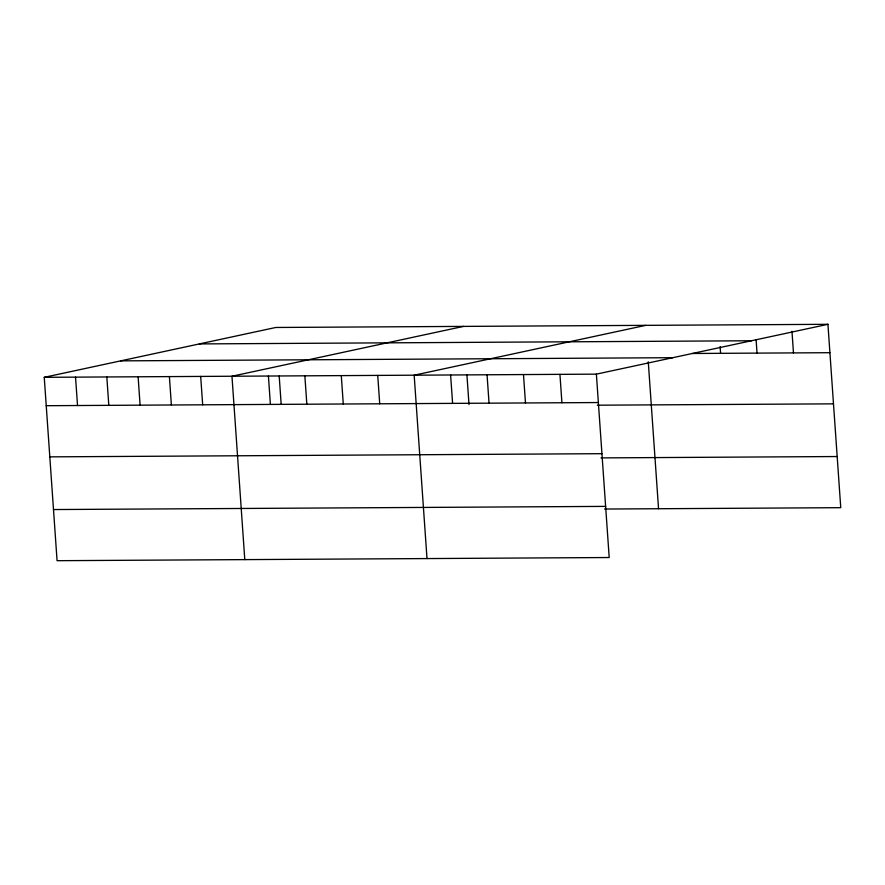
<?xml version="1.0" encoding="UTF-8"?>
<svg xmlns="http://www.w3.org/2000/svg" width="885" height="885" viewBox="0 0 885 885"><rect width="100%" height="100%" fill="white"/><g stroke="black" fill="none" stroke-linecap="round" stroke-linejoin="round"><path stroke-width="1.33" d="M827.929 324.308L596.379 374.145L609.201 557.528L57.071 560.692L44.25 377.32L275.799 327.472L827.929 324.308L840.75 507.68L604.566 509.041M463.53 326.399L231.97 376.236L244.791 559.619M645.729 325.348L414.169 375.196L427.001 558.568M199.391 343.922L751.52 340.758M692.247 353.491L829.909 352.695M120.659 360.87L672.788 357.695M44.25 377.32L596.379 374.145M46.23 405.706L598.36 402.542M597.298 405.197L833.493 403.848M49.814 456.859L601.933 453.684M600.992 457.899L837.177 456.538M53.498 509.55L605.617 506.386M791.964 331.278L793.469 352.905M756.089 339.597L757.029 353.115M720.125 346.566L720.589 353.325M648.274 361.821L658.551 508.731M559.939 374.355L561.92 402.752M523.489 374.565L525.48 402.963M487.049 374.775L489.04 403.173M466.926 374.974L468.995 404.589M450.609 374.986L452.6 403.372M377.729 375.406L379.72 403.792M341.289 375.616L343.28 404.002M304.849 375.826L306.841 404.213M279.195 376.059L281.176 404.323M268.409 376.025L270.401 404.423M200.685 376.424L202.676 404.81M169.4 376.601L171.38 404.987M138.115 376.778L140.095 405.175M106.82 376.955L108.811 405.352M75.535 377.132L77.526 405.529"/></g></svg>
